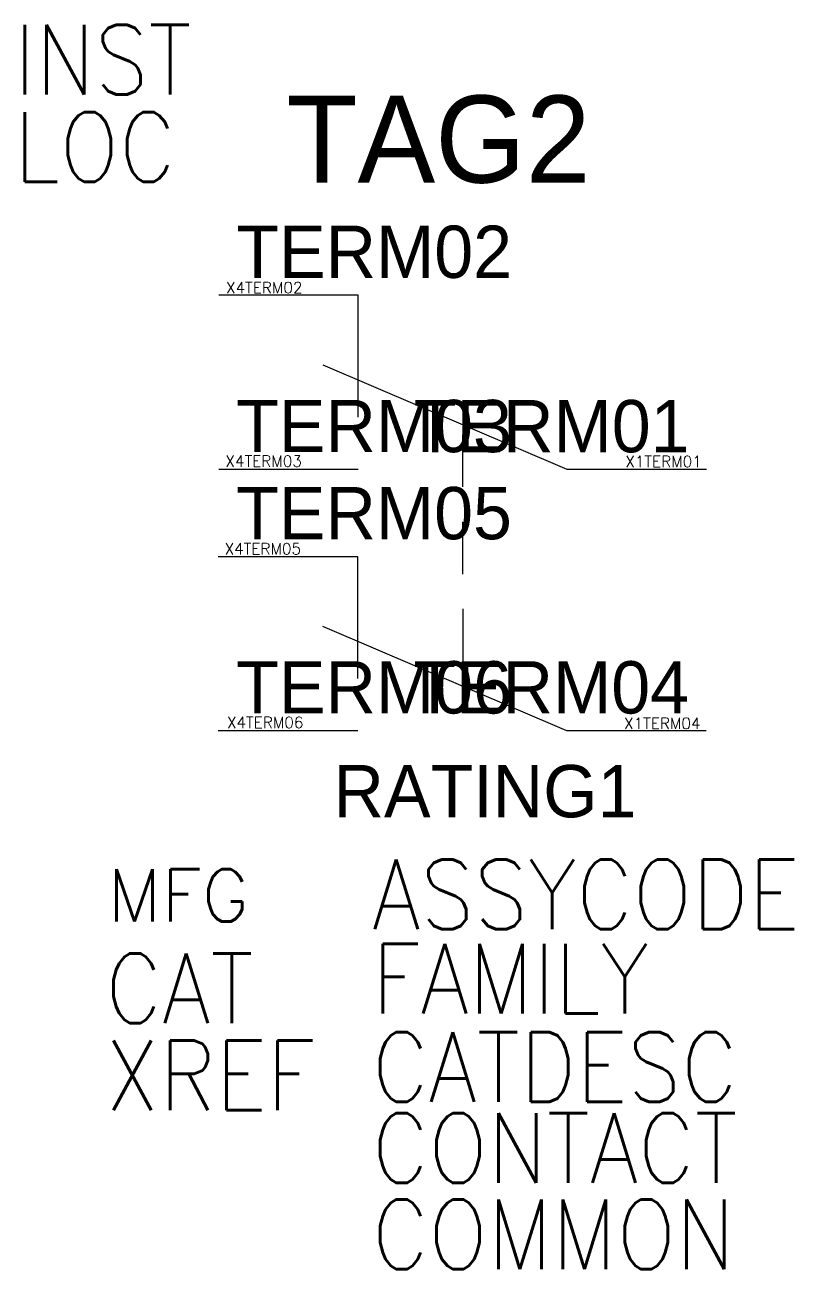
# Model space of a CAD drawing. Header units: millimetres. Extents: x -0.6 to 21.5, y -25.9 to 9.8.
import ezdxf
from ezdxf.enums import TextEntityAlignment as Align

# ---------------------------------------------------------------- set-up
doc = ezdxf.new("R2010")
doc.units = ezdxf.units.MM
doc.layers.add('PNPG', color=70, linetype='Continuous')
doc.styles.add('WD', font='txt.shx')
doc.styles.add('WD_IEC', font='txt.shx', dxfattribs={"width": 0.9, "height": 2})

msp = doc.modelspace()

# ---------------------------------------------------------------- linework, layer by layer
at = {"color": 0}
for p, q in [((12, -3.5), (12, -2)), ((12, -6), (12, -4.5)), ((12, -7), (12, -8.5))]:
    msp.add_line(p, q, dxfattribs=at)
at = {"layer": 'PNPG', "color": 0}
for p, q in [((9, 2), (5, 2)), ((9, -1.5), (9, 2)), ((15, -2.999), (8, 0)), ((9, -3), (5, -3)), ((19, -2.999), (15, -2.999)), ((8.986, -5.5), (4.986, -5.5)), ((8.986, -9), (8.986, -5.5)), ((14.986, -10.499), (7.986, -7.5)), ((8.986, -10.5), (4.986, -10.5)), ((18.986, -10.499), (14.986, -10.499))]:
    msp.add_line(p, q, dxfattribs=at)

# ---------------------------------------------------------------- texts
at = {"style": 'WD_IEC', "width": 0.9, "flags": 1}
for tag, p, s in [('INST', (-0.873, 7.76), ''), ('LOC', (-0.873, 5.26), ''), ('ASSYCODE', (9.4, -16.191), ''), ('FAMILY', (9.4, -18.607), 'CR_ACKO'), ('CAT', (1.751, -18.884), ''), ('CATDESC', (9.4, -21.142), ''), ('XREF', (1.751, -21.384), ''), ('CONTACT', (9.4, -23.469), ''), ('COMMON', (9.4, -25.944), '')]:
    msp.add_attdef(tag, p, s, height=2, dxfattribs=at)
msp.add_attdef('TAG2', (6.94, 5.233), 'K', height=2.5)
at = {"linetype": 'Continuous'}
for tag, p, s in [('TERM02', (5.502, 2.5), '1'), ('TERM03', (5.498, -2.501), '5'), ('TERM05', (5.498, -5), '4'), ('TERM06', (5.5, -10), '8')]:
    msp.add_attdef(tag, p, s, height=1.5, dxfattribs=at)
at = {"style": 'WD', "flags": 1}
for tag, p in [('X4TERM02', (5.208, 2.061)), ('X4TERM03', (5.191, -2.918)), ('X4TERM05', (5.166, -5.433)), ('X4TERM06', (5.235, -10.417))]:
    msp.add_attdef(tag, p, '', height=0.32, dxfattribs=at)
at = {"linetype": 'Continuous'}
for tag, text, p in [('TERM01', '9', (18.51, -2.504)), ('TERM04', '12', (18.495, -10))]:
    msp.add_attdef(tag, text=text, height=1.5, dxfattribs=at).set_placement(p, align=Align.RIGHT)
at = {"style": 'WD', "flags": 1}
for tag, p in [('X1TERM01', (18.861, -2.928)), ('X1TERM04', (18.825, -10.442))]:
    msp.add_attdef(tag, text='', height=0.32, dxfattribs=at).set_placement(p, align=Align.RIGHT)
msp.add_attdef('RATING1', text='', height=1.5).set_placement((12.639, -12.979), align=Align.CENTER)
at = {"color": 0, "style": 'WD_IEC', "flags": 9}
msp.add_attdef('MFG', (1.81, -15.971), '', height=1.5, dxfattribs=at)

doc.saveas('drawing.dxf')
